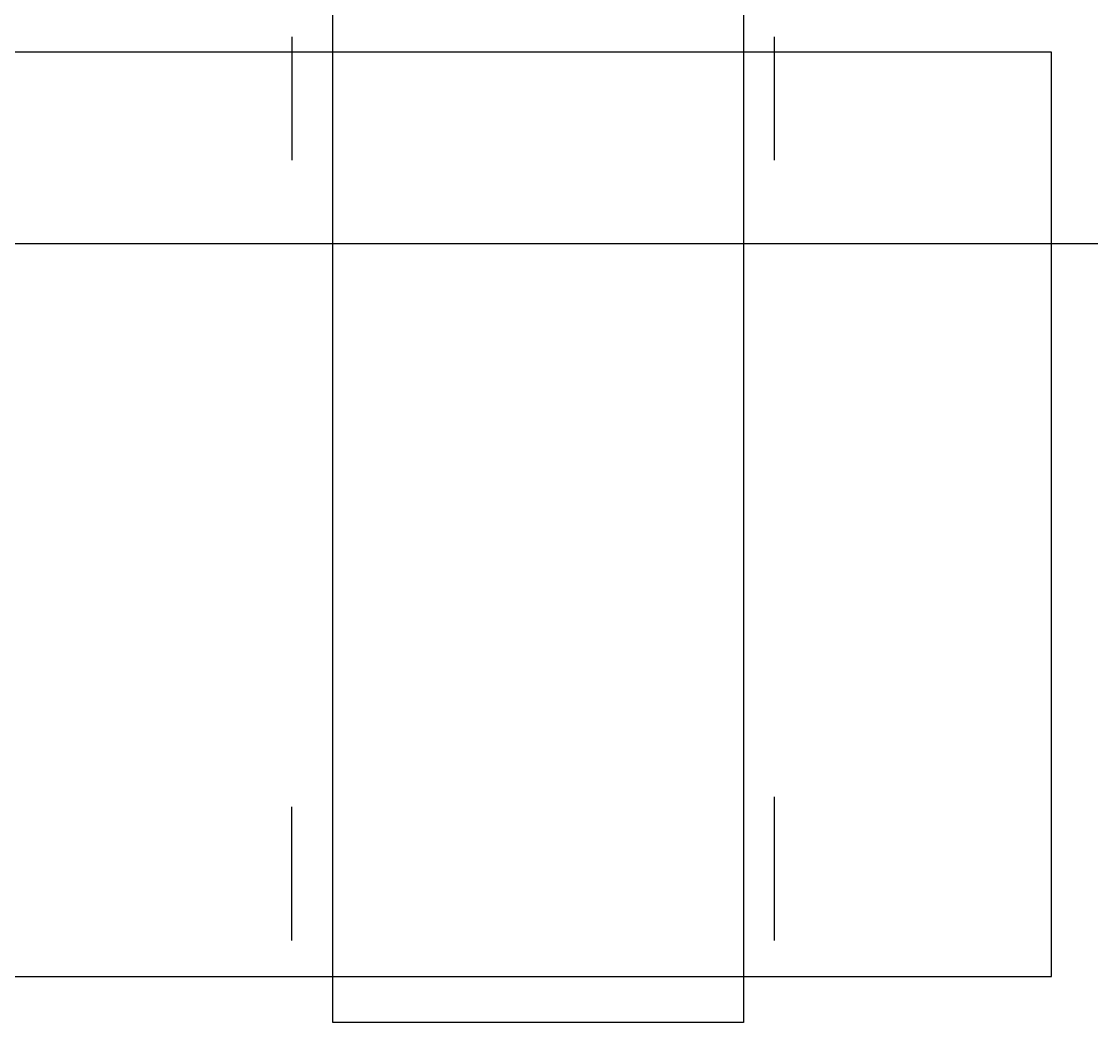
# Model space of a CAD drawing. Header units: inches. Extents: x 567429 to 582707, y 126347 to 133675.
# Drawn here: x 580588.1 to 580692.4, y 129375.8 to 129473.3 of the extents above; entities that cross this region are included whole.
import ezdxf

# ---------------------------------------------------------------- set-up
doc = ezdxf.new("R2010")
doc.units = ezdxf.units.IN
doc.header["$MEASUREMENT"] = 0
doc.layers.add('mobl', color=11, linetype='Continuous')
doc.layers.add('NURSE CALL WIRE', color=4, linetype='Continuous')

msp = doc.modelspace()

# ---------------------------------------------------------------- linework, layer by layer
at = {"layer": 'mobl', "color": 15}
for p, q in [((580618.49, 129375.79), (580618.49, 129475.79)), ((580658.49, 129475.79), (580658.49, 129375.79)), ((580614.49, 129471.79), (580614.49, 129459.79)), ((580661.49, 129471.79), (580661.49, 129459.79)), ((580688.49, 129470.29), (580488.49, 129470.29)), ((580688.49, 129380.29), (580688.49, 129470.29)), ((580661.49, 129397.79), (580661.49, 129383.79)), ((580614.49, 129383.79), (580614.49, 129396.79)), ((580488.49, 129380.29), (580688.49, 129380.29)), ((580658.49, 129375.79), (580618.49, 129375.79))]:
    msp.add_line(p, q, dxfattribs=at)
at = {"layer": 'NURSE CALL WIRE'}
msp.add_line((580528.54, 129451.64), (581094.81, 129451.73), dxfattribs=at)

doc.saveas('drawing.dxf')
